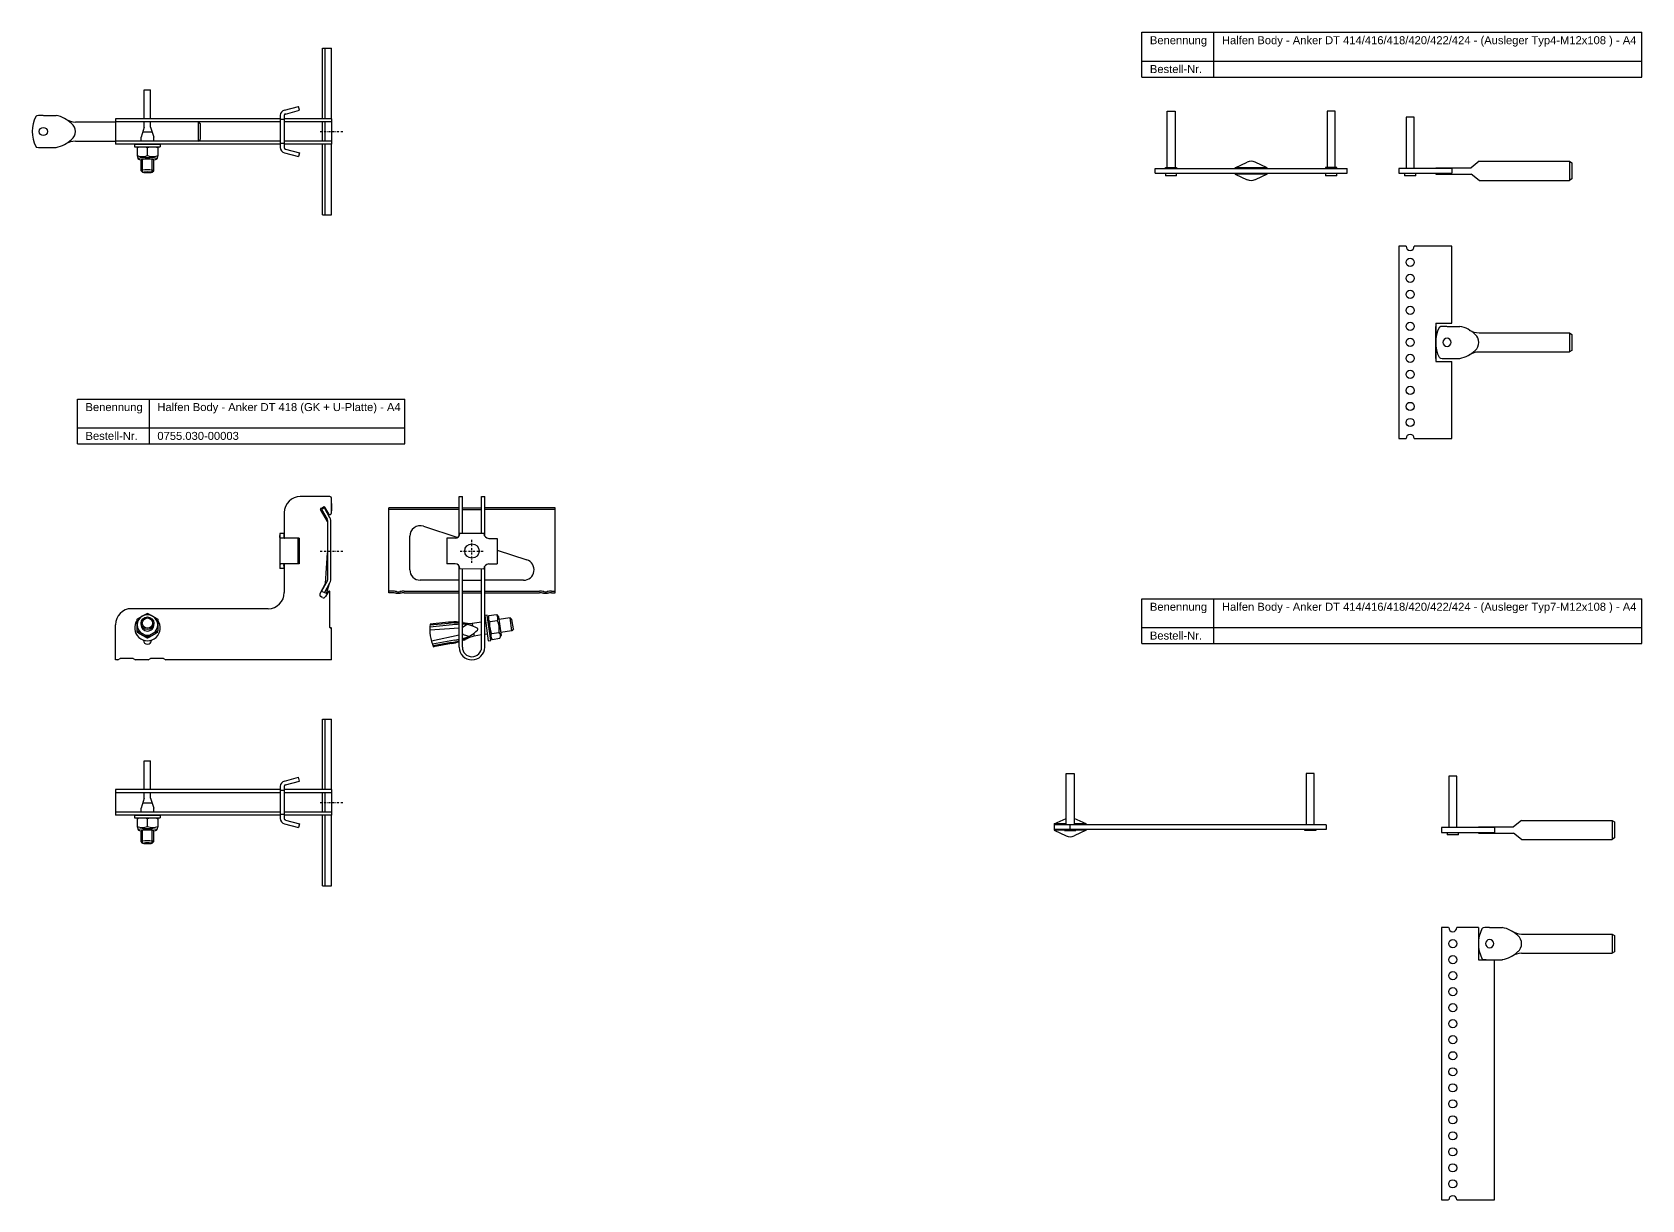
# Model space of a CAD drawing. Header units: millimetres. Extents: x -508 to 780, y -1202 to 170.
# Drawn here: x -263 to 743, y -1202 to -472 of the extents above; entities that cross this region are included whole.
import ezdxf

# ---------------------------------------------------------------- set-up
doc = ezdxf.new("R2010")
doc.units = ezdxf.units.MM
doc.header["$LTSCALE"] = 10
doc.linetypes.add('STRICHPUNKT2', pattern=[0.5, 0.25, -0.125, 0, -0.125])
doc.layers.add('HALFEN', color=2, linetype='Continuous')
doc.styles.add('ARIAL50', font='ARIAL.TTF', dxfattribs={"height": 5})

msp = doc.modelspace()

# ---------------------------------------------------------------- linework, layer by layer
at = {"layer": 'HALFEN'}
for p, q in [((430.4, -472.5), (742.7, -472.5)), ((430.4, -500.5), (430.4, -472.5)), ((475.4, -500.5), (475.4, -472.5)), ((742.7, -500.5), (742.7, -472.5)), ((-81.5, -526.5), (-81.5, -482.5)), ((-81.5, -482.5), (-75.8, -482.5)), ((-79.8, -526.5), (-79.8, -482.5)), ((-75.8, -526.5), (-75.8, -482.5)), ((430.4, -490.5), (742.7, -490.5)), ((430.4, -500.5), (742.7, -500.5)), ((-192.8, -508.5), (-188.8, -508.5)), ((-192.8, -526.5), (-192.8, -508.5)), ((-188.8, -526.5), (-188.8, -508.5)), ((-105.2, -521.2), (-96.4, -518.8)), ((-104.6, -523.6), (-95.8, -521.2)), ((-95.8, -521.2), (-96.4, -518.8)), ((446.1, -556.9), (446.1, -521.9)), ((446.1, -521.9), (451.1, -521.9)), ((451.1, -521.9), (451.1, -556.9)), ((551.1, -521.9), (546.1, -521.9)), ((546.1, -521.9), (546.1, -556.9)), ((551.1, -556.9), (551.1, -521.9)), ((-255.8, -524.5), (-247.8, -524.5)), ((-235.8, -528.5), (-210.8, -528.5)), ((-107.8, -526.5), (-210.8, -526.5)), ((-210.8, -526.5), (-210.8, -542.5)), ((-107.8, -528.5), (-210.8, -528.5)), ((-192.8, -531.8), (-194.8, -538)), ((-192.8, -531.8), (-192.8, -528.5)), ((-188.8, -531.8), (-188.8, -528.5)), ((-188.8, -531.8), (-186.8, -538)), ((-159.2, -528.5), (-159.2, -540.5)), ((-159.2, -528.5), (-157.8, -529.5)), ((-157.8, -529.5), (-157.8, -539.5)), ((-107.8, -524.5), (-107.8, -544.5)), ((-105.3, -527), (-107.8, -527)), ((-105.3, -524.5), (-105.3, -544.5)), ((-75.8, -526.5), (-105.3, -526.5)), ((-105.3, -526.5), (-105.3, -528.5)), ((-75.8, -528.5), (-105.3, -528.5)), ((-105.3, -528.5), (-105.3, -540.5)), ((-81.5, -540.5), (-81.5, -528.5)), ((-79.8, -540.5), (-79.8, -528.5)), ((-75.8, -526.5), (-75.8, -542.5)), ((595.5, -525.6), (595.5, -557.6)), ((600.5, -525.6), (595.5, -525.6)), ((600.5, -557.6), (600.5, -525.6)), ((-235.8, -540.5), (-210.8, -540.5)), ((-107.8, -540.5), (-210.8, -540.5)), ((-107.8, -542.5), (-210.8, -542.5)), ((-198.8, -542.5), (-182.8, -542.5)), ((-198.8, -542.5), (-198.8, -544.1)), ((-194.8, -540.5), (-194.8, -538)), ((-187.8, -535), (-193.8, -535)), ((-186.8, -540.5), (-186.8, -538)), ((-182.8, -542.5), (-182.8, -544.1)), ((-159.2, -540.5), (-157.8, -539.5)), ((-105.3, -542), (-107.8, -542)), ((-75.8, -540.5), (-105.3, -540.5)), ((-105.3, -540.5), (-105.3, -542.5)), ((-75.8, -542.5), (-105.3, -542.5)), ((-81.5, -586.5), (-81.5, -542.5)), ((-79.8, -586.5), (-79.8, -542.5)), ((-75.8, -586.5), (-75.8, -542.5)), ((-255.8, -544.5), (-247.8, -544.5)), ((-198.8, -544.1), (-182.8, -544.1)), ((-196.6, -544.1), (-197.3, -544.8)), ((-197.3, -544.8), (-197.3, -549.6)), ((-197.3, -549.6), (-196.6, -551.7)), ((-196.6, -544.1), (-185, -544.1)), ((-194.8, -559), (-194.8, -552.2)), ((-194.8, -559), (-194.8, -552.2)), ((-193.8, -560), (-193.8, -551.9)), ((-193.8, -560), (-193.8, -551.9)), ((-190.8, -549.6), (-190.8, -544.8)), ((-187.8, -560), (-187.8, -551.9)), ((-187.8, -560), (-187.8, -551.9)), ((-186.8, -559), (-186.8, -552.2)), ((-186.8, -559), (-186.8, -552.2)), ((-185, -544.1), (-184.3, -544.8)), ((-184.3, -549.6), (-185, -551.7)), ((-184.3, -544.8), (-184.3, -549.6)), ((-105.2, -547.9), (-96.4, -550.2)), ((-104.6, -545.5), (-95.8, -547.8)), ((-95.8, -547.8), (-96.4, -550.2)), ((-193.8, -560), (-194.8, -559)), ((-193.8, -560), (-194.8, -559)), ((-187.8, -560), (-186.8, -559)), ((-187.8, -560), (-186.8, -559)), ((438.6, -560.6), (438.6, -557.6)), ((438.6, -557.6), (558.6, -557.6)), ((438.6, -560.6), (558.6, -560.6)), ((445.1, -557.6), (445.1, -556.9)), ((445.1, -556.9), (452.1, -556.9)), ((445.1, -560.6), (445.1, -562.1)), ((452.1, -562.1), (445.1, -562.1)), ((452.1, -556.9), (452.1, -557.6)), ((452.1, -562.1), (452.1, -560.6)), ((488.6, -557.1), (496.1, -553.7)), ((488.6, -557.6), (488.6, -557.1)), ((508.6, -557.1), (488.6, -557.1)), ((488.6, -561.1), (488.6, -560.6)), ((508.6, -561.1), (488.6, -561.1)), ((488.6, -561.1), (496.1, -564.6)), ((508.6, -557.1), (501.1, -553.7)), ((508.6, -561.1), (501.1, -564.6)), ((508.6, -557.6), (508.6, -557.1)), ((508.6, -561.1), (508.6, -560.6)), ((552.1, -556.9), (545.1, -556.9)), ((545.1, -556.9), (545.1, -557.6)), ((545.1, -560.6), (545.1, -562.1)), ((552.1, -562.1), (545.1, -562.1)), ((552.1, -557.6), (552.1, -556.9)), ((552.1, -562.1), (552.1, -560.6)), ((558.6, -560.6), (558.6, -557.6)), ((624, -557.6), (591, -557.6)), ((591, -557.6), (591, -560.6)), ((591, -560.6), (624, -560.6)), ((594.5, -560.6), (594.5, -562.1)), ((601.5, -562.1), (594.5, -562.1)), ((601.5, -562.1), (601.5, -560.6)), ((614, -557.1), (636, -557.1)), ((614, -557.1), (614, -557.6)), ((614, -560.6), (614, -561.1)), ((614, -561.1), (636, -561.1)), ((624, -557.6), (624, -560.6)), ((641, -553.1), (636, -557.1)), ((641, -565.1), (636, -561.1)), ((641, -553.1), (697.6, -553.1)), ((697.6, -553.1), (697.6, -565.1)), ((697.6, -553.1), (699, -554.1)), ((699, -554.1), (699, -564.1)), ((641, -565.1), (697.6, -565.1)), ((699, -564.1), (697.6, -565.1)), ((-81.5, -586.5), (-75.8, -586.5)), ((595.4, -606.2), (591, -606.2)), ((591, -606.2), (591, -726.2)), ((624, -606.2), (600.5, -606.2)), ((624, -654.2), (624, -606.2)), ((614, -654.2), (614, -678.2)), ((614, -654.2), (624, -654.2)), ((614, -676.2), (614, -656.2)), ((621, -656.2), (629, -656.2)), ((641, -660.2), (697.6, -660.2)), ((697.6, -660.2), (697.6, -672.2)), ((697.6, -660.2), (699, -661.2)), ((699, -661.2), (699, -671.2)), ((641, -672.2), (697.6, -672.2)), ((699, -671.2), (697.6, -672.2)), ((614, -678.2), (624, -678.2)), ((621, -676.2), (629, -676.2)), ((624, -726.2), (624, -678.2)), ((-234.5, -701.6), (-30, -701.6)), ((-234.5, -729.6), (-234.5, -701.6)), ((-189.6, -729.6), (-189.6, -701.6)), ((-30, -729.6), (-30, -701.6)), ((-234.5, -719.6), (-30, -719.6)), ((-234.5, -729.6), (-30, -729.6)), ((591, -726.2), (595.4, -726.2)), ((600.5, -726.2), (624, -726.2)), ((-76.8, -762.5), (-95.3, -762.5)), ((-76.8, -762.5), (-95.3, -762.5)), ((-75.8, -766.8), (-75.8, -763.5)), ((-75.8, -772.7), (-75.8, -763.5)), ((3.9, -787.2), (3.9, -762.5)), ((3.9, -762.5), (5.9, -762.5)), ((5.9, -785.5), (5.9, -762.5)), ((17.9, -785.6), (17.9, -762.5)), ((17.9, -762.5), (19.9, -762.5)), ((19.9, -787.2), (19.9, -762.5)), ((-105.3, -772.5), (-105.3, -788.3)), ((-75.8, -766.8), (-75.8, -771.3)), ((-40.1, -822.6), (-40.1, -769.6)), ((3.9, -769.6), (-40.1, -769.6)), ((3.9, -770.6), (-40.1, -770.6)), ((5.9, -769.6), (17.9, -769.6)), ((5.9, -770.6), (17.9, -770.6)), ((63.9, -769.6), (19.9, -769.6)), ((63.9, -770.6), (19.9, -770.6)), ((63.9, -822.6), (63.9, -769.6)), ((-18.4, -781), (3.1, -788)), ((-108.1, -785.5), (-108.1, -807.5)), ((-105.6, -785.5), (-108.1, -785.5)), ((-96.1, -788.5), (-107.3, -788.5)), ((-105.6, -785.5), (-105.6, -787.5)), ((-96.8, -788.5), (-96.8, -804.5)), ((-96.1, -788.5), (-96.1, -804.5)), ((-26.9, -808.2), (-26.9, -787.2)), ((-3.8, -788.5), (-3.8, -804.5)), ((1.4, -788.5), (-3.8, -788.5)), ((19.4, -785.6), (4.4, -785.5)), ((22.4, -788.6), (27.6, -788.6)), ((27.6, -788.6), (27.6, -804.6)), ((27.6, -796), (46.2, -802)), ((-105.6, -807.5), (-108.1, -807.5)), ((-96.1, -804.5), (-107.3, -804.5)), ((-105.6, -805.5), (-105.6, -807.5)), ((-105.3, -804.8), (-105.3, -822.5)), ((1.4, -804.5), (-3.8, -804.5)), ((3.9, -856.5), (3.9, -805.9)), ((4.4, -807.5), (19.4, -807.6)), ((5.9, -856.5), (5.9, -807.5)), ((17.9, -856.5), (17.9, -807.6)), ((19.9, -856.5), (19.9, -805.9)), ((22.4, -804.6), (27.6, -804.6)), ((-76.8, -844.2), (-76.8, -822.1)), ((-37.9, -821.6), (-40.1, -821.6)), ((-37.9, -822.6), (-40.1, -822.6)), ((-30.4, -821.6), (3.9, -821.6)), ((-30.4, -822.6), (3.9, -822.6)), ((3.9, -814.7), (-20.4, -814.7)), ((5.9, -814.7), (17.9, -814.7)), ((5.9, -821.6), (9.4, -821.6)), ((5.9, -822.6), (17.9, -822.6)), ((9.4, -821.5), (14.4, -821.5)), ((14.4, -821.6), (17.9, -821.6)), ((44.2, -814.7), (19.9, -814.7)), ((19.9, -821.6), (54.1, -821.6)), ((19.9, -822.6), (54.1, -822.6)), ((61.6, -821.6), (63.9, -821.6)), ((61.6, -822.6), (63.9, -822.6)), ((-115.3, -832.5), (-200.8, -832.5)), ((430.4, -826.3), (742.7, -826.3)), ((430.4, -854.3), (430.4, -826.3)), ((475.4, -854.3), (475.4, -826.3)), ((742.7, -854.3), (742.7, -826.3)), ((-210.8, -864.5), (-210.8, -842.5)), ((-194.8, -842.4), (-194.8, -841.6)), ((-186.8, -842.4), (-186.8, -841.6)), ((-76.1, -844.5), (-76.5, -844.5)), ((-0.3, -842.6), (-14.3, -844)), ((-2.7, -841), (-14.1, -842.1)), ((-2.7, -841.7), (-14.1, -842.8)), ((8.9, -842.3), (5.9, -844.3)), ((8.9, -842.3), (5.9, -844.3)), ((8.9, -842.3), (5.9, -844.3)), ((8.9, -842.3), (5.9, -844.3)), ((7.9, -842.2), (8.9, -842.3)), ((7.9, -842.2), (8.9, -842.3)), ((7.9, -842.2), (8.9, -842.3)), ((7.9, -842.2), (8.9, -842.3)), ((17.9, -840.9), (12, -841.7)), ((12, -841.7), (12.3, -843.3)), ((12.2, -842.7), (12.3, -843.4)), ((21.5, -836.5), (19.9, -836.7)), ((19.9, -836.7), (22.1, -852.5)), ((20.4, -840.5), (19.9, -840.6)), ((23.7, -852.3), (21.5, -836.5)), ((21.7, -838.5), (23.4, -850)), ((22.5, -836.8), (21.8, -838.7)), ((22.5, -836.8), (27.3, -836.2)), ((23, -840.6), (27.8, -839.9)), ((27.3, -836.2), (28.5, -837.7)), ((28.5, -837.7), (30.1, -849.2)), ((35.8, -838.3), (28.7, -839.3)), ((36.9, -846.3), (35.8, -838.3)), ((36.9, -839.2), (35.8, -838.3)), ((37.8, -845.1), (36.9, -839.2)), ((430.4, -844.3), (742.7, -844.3)), ((-193.3, -852.2), (-193.3, -852.1)), ((-188.3, -852.2), (-188.3, -852.1)), ((-75.8, -864.5), (-75.8, -844.8)), ((3.9, -844.7), (-14.4, -845.9)), ((3.9, -849.1), (-13.4, -852.8)), ((1.1, -852.1), (-12.8, -854.6)), ((-1, -853.7), (-12.3, -855.8)), ((-0.9, -854.3), (-12.1, -856.4)), ((5.9, -848.1), (5.9, -848.6)), ((5.9, -848.1), (5.9, -848.6)), ((5.9, -848.6), (5.9, -848.6)), ((9.4, -849.7), (5.9, -848.6)), ((5.9, -848.6), (5.9, -848.6)), ((9.4, -849.7), (5.9, -848.6)), ((9.4, -849.7), (5.9, -848.6)), ((10, -849.8), (5.9, -848.6)), ((9, -850.2), (10, -849.8)), ((9, -850.2), (9.4, -850.1)), ((9, -850.2), (9.4, -850.1)), ((9, -850.2), (9.4, -850.1)), ((12.9, -847.9), (13, -848.6)), ((12.9, -848), (13.2, -849.6)), ((17.9, -848.9), (13.2, -849.6)), ((21.5, -848.4), (19.9, -848.7)), ((22.1, -852.5), (23.7, -852.3)), ((24.6, -851.7), (23.4, -850.1)), ((24.1, -848), (28.9, -847.3)), ((24.6, -851.7), (29.4, -851)), ((29.4, -851), (30.1, -849.2)), ((36.9, -846.3), (29.8, -847.3)), ((37.8, -845.1), (36.9, -846.3)), ((430.4, -854.3), (742.7, -854.3)), ((-209.3, -864.5), (-210.8, -864.5)), ((-209.3, -864.5), (-207.8, -863.7)), ((-199.8, -863.7), (-207.8, -863.7)), ((-199.8, -863.7), (-198.3, -864.5)), ((-190.3, -864.5), (-198.3, -864.5)), ((-190.3, -864.5), (-188.8, -863.7)), ((-180.8, -863.7), (-188.8, -863.7)), ((-180.8, -863.7), (-179.3, -864.5)), ((-75.8, -864.5), (-179.3, -864.5)), ((-81.5, -945.5), (-81.5, -901.5)), ((-81.5, -901.5), (-75.8, -901.5)), ((-79.8, -945.5), (-79.8, -901.5)), ((-75.8, -945.5), (-75.8, -901.5)), ((-192.8, -927.5), (-188.8, -927.5)), ((-192.8, -945.5), (-192.8, -927.5)), ((-188.8, -945.5), (-188.8, -927.5)), ((-107.8, -943.5), (-107.8, -963.5)), ((-105.3, -943.5), (-105.3, -963.5)), ((-105.2, -940.2), (-96.4, -937.8)), ((-104.6, -942.6), (-95.8, -940.2)), ((-95.8, -940.2), (-96.4, -937.8)), ((383.1, -967.4), (383.1, -935.4)), ((383.1, -935.4), (388.1, -935.4)), ((388.1, -935.4), (388.1, -967.4)), ((538.1, -935.4), (533.1, -935.4)), ((533.1, -935.4), (533.1, -967.4)), ((538.1, -967.4), (538.1, -935.4)), ((622.1, -937.2), (622.1, -969.2)), ((627.1, -937.2), (622.1, -937.2)), ((627.1, -969.2), (627.1, -937.2)), ((-107.8, -945.5), (-210.8, -945.5)), ((-210.8, -945.5), (-210.8, -961.5)), ((-107.8, -947.5), (-210.8, -947.5)), ((-192.8, -950.8), (-194.8, -957)), ((-187.8, -954), (-193.8, -954)), ((-192.8, -950.8), (-192.8, -947.5)), ((-188.8, -950.8), (-188.8, -947.5)), ((-188.8, -950.8), (-186.8, -957)), ((-105.3, -946), (-107.8, -946)), ((-75.8, -945.5), (-105.3, -945.5)), ((-105.3, -945.5), (-105.3, -947.5)), ((-75.8, -947.5), (-105.3, -947.5)), ((-105.3, -947.5), (-105.3, -959.5)), ((-81.5, -959.5), (-81.5, -947.5)), ((-79.8, -959.5), (-79.8, -947.5)), ((-75.8, -945.5), (-75.8, -961.5)), ((-107.8, -959.5), (-210.8, -959.5)), ((-107.8, -961.5), (-210.8, -961.5)), ((-198.8, -961.5), (-182.8, -961.5)), ((-198.8, -961.5), (-198.8, -963.1)), ((-198.8, -963.1), (-182.8, -963.1)), ((-196.6, -963.1), (-197.3, -963.9)), ((-197.3, -963.9), (-197.3, -968.6)), ((-196.6, -963.1), (-185, -963.1)), ((-194.8, -959.5), (-194.8, -957)), ((-190.8, -968.6), (-190.8, -963.9)), ((-186.8, -959.5), (-186.8, -957)), ((-185, -963.1), (-184.3, -963.9)), ((-184.3, -963.9), (-184.3, -968.6)), ((-182.8, -961.5), (-182.8, -963.1)), ((-105.3, -961), (-107.8, -961)), ((-75.8, -959.5), (-105.3, -959.5)), ((-105.3, -959.5), (-105.3, -961.5)), ((-75.8, -961.5), (-105.3, -961.5)), ((-104.6, -964.5), (-95.8, -966.8)), ((-81.5, -1005.5), (-81.5, -961.5)), ((-79.8, -1005.5), (-79.8, -961.5)), ((-75.8, -1005.5), (-75.8, -961.5)), ((375.6, -966.9), (383.1, -963.5)), ((395.6, -966.9), (388.1, -963.5)), ((667.6, -964.7), (662.6, -968.7)), ((667.6, -964.7), (724.2, -964.7)), ((724.2, -964.7), (724.2, -976.7)), ((724.2, -964.7), (725.6, -965.7)), ((-197.3, -968.6), (-196.6, -970.7)), ((-194.8, -978), (-194.8, -971.2)), ((-194.8, -978), (-194.8, -971.2)), ((-193.8, -979), (-193.8, -970.9)), ((-193.8, -979), (-193.8, -970.9)), ((-187.8, -979), (-187.8, -970.9)), ((-187.8, -979), (-187.8, -970.9)), ((-186.8, -978), (-186.8, -971.2)), ((-186.8, -978), (-186.8, -971.2)), ((-184.3, -968.6), (-185, -970.7)), ((-105.2, -966.9), (-96.4, -969.2)), ((-95.8, -966.8), (-96.4, -969.2)), ((383.1, -966.9), (375.6, -966.9)), ((375.6, -966.9), (375.6, -967.4)), ((545.6, -967.4), (375.6, -967.4)), ((375.6, -967.4), (375.6, -970.4)), ((545.6, -970.4), (375.6, -970.4)), ((375.6, -970.4), (375.6, -970.9)), ((382.1, -970.9), (375.6, -970.9)), ((375.6, -970.9), (383.1, -974.4)), ((382.1, -970.4), (382.1, -971.1)), ((382.1, -971.1), (389.1, -971.1)), ((385.6, -970.4), (385.6, -967.4)), ((395.6, -966.9), (388.1, -966.9)), ((395.6, -970.9), (388.1, -974.4)), ((389.1, -971.1), (389.1, -970.4)), ((395.6, -970.9), (389.1, -970.9)), ((395.6, -966.9), (395.6, -967.4)), ((395.6, -970.4), (395.6, -970.9)), ((532.1, -971.1), (532.1, -970.4)), ((539.1, -971.1), (532.1, -971.1)), ((539.1, -970.4), (539.1, -971.1)), ((545.6, -967.4), (545.6, -970.4)), ((650.6, -969.2), (617.6, -969.2)), ((617.6, -969.2), (617.6, -972.2)), ((617.6, -972.2), (650.6, -972.2)), ((621.1, -972.2), (621.1, -973.7)), ((628.1, -973.7), (621.1, -973.7)), ((628.1, -973.7), (628.1, -972.2)), ((640.6, -968.7), (662.6, -968.7)), ((640.6, -968.7), (640.6, -969.2)), ((640.6, -972.2), (640.6, -972.7)), ((640.6, -972.7), (662.6, -972.7)), ((650.6, -969.2), (650.6, -972.2)), ((667.6, -976.7), (662.6, -972.7)), ((725.6, -965.7), (725.6, -975.7)), ((-193.8, -979), (-194.8, -978)), ((-193.8, -979), (-194.8, -978)), ((-187.8, -979), (-186.8, -978)), ((-187.8, -979), (-186.8, -978)), ((667.6, -976.7), (724.2, -976.7)), ((725.6, -975.7), (724.2, -976.7)), ((-81.5, -1005.5), (-75.8, -1005.5)), ((622, -1031.7), (617.6, -1031.7)), ((617.6, -1031.7), (617.6, -1201.7)), ((640.6, -1031.7), (627.1, -1031.7)), ((640.6, -1031.7), (640.6, -1051.7)), ((647.6, -1031.7), (655.6, -1031.7)), ((667.6, -1035.7), (724.2, -1035.7)), ((724.2, -1035.7), (724.2, -1047.7)), ((724.2, -1035.7), (725.6, -1036.7)), ((725.6, -1036.7), (725.6, -1046.7)), ((640.6, -1051.7), (650.6, -1051.7)), ((647.6, -1051.7), (655.6, -1051.7)), ((650.6, -1201.7), (650.6, -1051.7)), ((667.6, -1047.7), (724.2, -1047.7)), ((725.6, -1046.7), (724.2, -1047.7)), ((617.6, -1201.7), (622, -1201.7)), ((627.1, -1201.7), (650.6, -1201.7))]:
    msp.add_line(p, q, dxfattribs=at)
at = {"layer": 'HALFEN', "color": 1, "linetype": 'STRICHPUNKT2', "ltscale": 0.5}
for p, q in [((-83, -534.5), (-68.5, -534.5)), ((11.9, -803.8), (11.9, -789.3)), ((-83, -796.5), (-68.5, -796.5)), ((4.6, -796.5), (19.1, -796.5)), ((-83, -953.5), (-68.5, -953.5))]:
    msp.add_line(p, q, dxfattribs=at)
at = {"layer": 'HALFEN', "extrusion": (0, 1, 0)}
for p, q in [((-78.3, -778.1), (-82.6, -770.6)), ((-82.5, -769.9), (-80.7, -768.9)), ((-80.3, -769.6), (-82.1, -770.6)), ((-82.1, -770.6), (-78.5, -776.7)), ((-76.8, -775.7), (-80.3, -769.6)), ((-80.1, -769.1), (-77.7, -773.2)), ((-78.3, -777.4), (-78.3, -814.7)), ((-76.3, -814.7), (-76.3, -777.4)), ((-79.5, -816.8), (-78.3, -797.7)), ((-83, -823), (-79.5, -816.8)), ((-78.5, -815.4), (-82.1, -821.6)), ((-82.1, -821.6), (-80.3, -822.5)), ((-80.3, -822.6), (-76.8, -816.4)), ((-80.3, -822.6), (-80.3, -822.5)), ((-80, -822.7), (-80.3, -822.6)), ((-78.9, -823.1), (-80, -822.7)), ((-77.7, -821.8), (-79.6, -825)), ((-78.9, -823.1), (-77, -816.8)), ((-81.6, -825.5), (-82.5, -825)), ((-197.2, -847.1), (-197.2, -846.4)), ((-190.8, -850.8), (-190.8, -850)), ((-184.4, -847.1), (-184.4, -846.4))]:
    msp.add_line(p, q, dxfattribs=at)
at = {"layer": 'HALFEN'}
for centre, radius in [((-255.8, -534.5), 2.55), ((598, -616.2), 2.55), ((598, -626.2), 2.55), ((598, -636.2), 2.55), ((598, -646.2), 2.55), ((598, -656.2), 2.55), ((598, -666.2), 2.55), ((598, -676.2), 2.55), ((598, -686.2), 2.55), ((598, -696.2), 2.55), ((598, -706.2), 2.55), ((598, -716.2), 2.55), ((11.9, -796.5), 4.5), ((624.6, -1041.7), 2.55), ((624.6, -1051.7), 2.55), ((624.6, -1061.7), 2.55), ((624.6, -1071.7), 2.55), ((624.6, -1081.7), 2.55), ((624.6, -1091.7), 2.55), ((624.6, -1101.7), 2.55), ((624.6, -1111.7), 2.55), ((624.6, -1121.7), 2.55), ((624.6, -1131.7), 2.55), ((624.6, -1141.7), 2.55), ((624.6, -1151.7), 2.55), ((624.6, -1161.7), 2.55), ((624.6, -1171.7), 2.55), ((624.6, -1181.7), 2.55), ((624.6, -1191.7), 2.55)]:
    msp.add_circle(centre, radius, dxfattribs=at)
for centre, radius, start, end in [((-104.3, -524.5), 3.5, 105, 180), ((-242.2, -534.5), 20.6, 153.1067, 206.8933), ((-259.7, -525.7), 1, 95.7195, 153.1067), ((-256.5, -557.9), 33.4, 88.8707, 95.7195), ((-251.3, -542.9), 18.7, 45.6889, 79.3414), ((-235.1, -515), 13.6, 240.0954, 267.0505), ((-242.2, -534.5), 6.43, 308.925, 51.075), ((-104.3, -524.5), 1, 105, 180), ((-251.3, -526.1), 18.7, 280.6586, 314.3111), ((-235.1, -554.1), 13.6, 92.9495, 119.9046), ((-259.7, -543.4), 1, 206.8933, 264.2805), ((-256.5, -511.1), 33.4, 264.2805, 271.1293), ((-194, -553.6), 9.37, 69.7054, 110.2946), ((-194, -540.8), 9.37, 249.7054, 290.2946), ((-187.5, -553.6), 9.37, 69.7054, 110.2946), ((-187.5, -540.8), 9.37, 249.7054, 290.2946), ((-104.3, -544.5), 3.5, 180, 255), ((-104.3, -544.5), 1, 180, 255), ((448.6, -559.1), 6, 114.6243, 114.73), ((448.6, -559.1), 6, 65.27, 65.3757), ((498.6, -559.1), 6, 65.27, 114.73), ((548.6, -559.1), 6, 114.6243, 114.73), ((548.6, -559.1), 6, 65.27, 65.3757), ((498.6, -559.1), 6, 245.27, 294.73), ((598, -606.2), 2.55, 180, 0), ((634.5, -666.2), 20.6, 153.1067, 206.8933), ((617.1, -657.4), 1, 95.7195, 153.1067), ((620.3, -689.6), 33.4, 88.8707, 95.7195), ((625.5, -674.6), 18.7, 45.6889, 79.3414), ((641.7, -646.7), 13.6, 240.0954, 267.0505), ((634.5, -666.2), 6.43, 308.925, 51.075), ((621, -666.2), 2.55, 90, 270), ((621, -666.2), 2.55, 270, 90), ((625.5, -657.8), 18.7, 280.6586, 314.3111), ((641.7, -685.8), 13.6, 92.9495, 119.9046), ((617.1, -675.1), 1, 206.8933, 264.2805), ((620.3, -642.9), 33.4, 264.2805, 271.1293), ((598, -726.2), 2.55, 0, 180), ((-95.3, -772.5), 10, 90, 180), ((-76.8, -763.5), 1, 0, 90), ((-82.2, -770.3), 0.5, 120, 210), ((-80.5, -769.3), 0.5, 30, 120), ((-76.8, -772.7), 1, 210, 0), ((-79.8, -777.4), 1.5, 0, 30), ((-79.8, -777.4), 3.5, 360, 30), ((-20.4, -787.2), 6.5, 72, 180), ((1.4, -785.5), 3, 269.9556, 359.9556), ((22.4, -785.6), 3, 179.9556, 269.9556), ((44.2, -808.2), 6.5, 270, 72), ((-20.4, -808.2), 6.5, 180, 270), ((1.4, -807.5), 3, 359.9556, 89.9556), ((22.4, -807.6), 3, 89.9556, 179.9556), ((-115.3, -822.5), 10, 270, 0), ((-81.7, -823.7), 1.5, 150, 240), ((-79.8, -814.7), 1.5, 330, 360), ((-77.3, -822.1), 0.5, 0, 150), ((-79.8, -814.7), 3.5, 330, 0), ((-37.9, -837.6), 16, 80.3664, 90), ((-37.9, -837.6), 15, 80.3664, 90), ((-34.1, -815.5), 7.41, 260.3664, 279.6336), ((-34.1, -815.5), 6.41, 260.3664, 279.6336), ((-30.4, -837.6), 16, 90, 99.6336), ((-30.4, -837.6), 15, 90, 99.6336), ((54.1, -837.6), 16, 80.3664, 90), ((54.1, -837.6), 15, 80.3664, 90), ((57.9, -815.5), 7.41, 260.3664, 279.6336), ((57.9, -815.5), 6.41, 260.3664, 279.6336), ((61.6, -837.6), 16, 90, 99.6336), ((61.6, -837.6), 15, 90, 99.6336), ((-200.8, -842.5), 10, 90, 180), ((-80.8, -824.2), 1.5, 240, 330), ((-190.8, -844.5), 8, 143.1301, 36.8699), ((-76.5, -844.2), 0.3, 180, 270), ((-76.1, -844.8), 0.3, 0, 90), ((12.4, -845.7), 26.8, 172.244, 203.6435), ((1.3, -883.1), 42.3, 86.4717, 95.4416), ((1.4, -872.1), 30.7, 85.4346, 97.6558), ((5.7, -885.9), 43.7, 92.4413, 97.9226), ((1.3, -883.1), 42.3, 83.0774, 83.7516), ((1.3, -883.1), 42.3, 83.0774, 83.7516), ((1.4, -872.1), 30.7, 63.4458, 81.6714), ((5.7, -885.9), 43.7, 87.1517, 89.8178), ((5.7, -885.9), 43.7, 87.1517, 89.8178), ((5.7, -885.9), 43.7, 87.1517, 89.8178), ((5.7, -885.9), 43.7, 87.1517, 89.8178), ((11.1, -821.2), 20.5, 256.6731, 272.6165), ((25.5, -838.3), 3.32, 162.4385, 222.4385), ((35.3, -842.6), 12.4, 170.383, 205.617), ((24.8, -838.4), 3.32, 333.5615, 33.5615), ((16.6, -845.2), 12.4, 350.383, 25.617), ((-190.8, -852.2), 2.5, 180, 0), ((-5.4, -823.3), 30.7, 278.3442, 287.6377), ((-8.6, -812.7), 42.3, 280.5584, 287.1881), ((-5.1, -808.9), 43.7, 278.0774, 281.8386), ((-5.4, -823.3), 30.7, 291.6077, 312.5542), ((-5.1, -808.9), 43.7, 284.5326, 288.8483), ((-5.1, -808.9), 43.7, 284.5326, 288.8483), ((-5.1, -808.9), 43.7, 284.5326, 288.8483), ((-5.1, -808.9), 43.7, 284.5326, 288.8483), ((-8.6, -812.7), 42.3, 290.0479, 292.9226), ((-8.6, -812.7), 42.3, 290.0479, 292.9226), ((-8.6, -812.7), 42.3, 290.0479, 292.9226), ((-8.6, -812.7), 42.3, 290.0479, 292.9226), ((17.9, -869.6), 20.5, 103.3835, 119.3269), ((15, -845.2), 0.594, 357.9353, 73.2654), ((15, -845.2), 0.594, 357.9353, 73.2654), ((15, -845.4), 0.594, 302.7346, 18.0647), ((15, -845.4), 0.594, 302.7346, 18.0647), ((27, -849.5), 3.32, 153.5615, 213.5615), ((26.4, -849.6), 3.32, 342.4385, 42.4385), ((11.9, -856.5), 8, 180, 360), ((11.9, -856.5), 6, 180, 0), ((-104.3, -943.5), 3.5, 105, 180), ((-104.3, -943.5), 1, 105, 180), ((-194, -972.6), 9.37, 69.7054, 110.2946), ((-187.5, -972.6), 9.37, 69.7054, 110.2946), ((-104.3, -963.5), 3.5, 180, 255), ((-104.3, -963.5), 1, 180, 255), ((385.6, -968.9), 6, 114.6243, 114.73), ((385.6, -968.9), 6, 65.27, 65.3757), ((-194, -959.8), 9.37, 249.7054, 290.2946), ((-187.5, -959.8), 9.37, 249.7054, 290.2946), ((385.6, -968.9), 6, 245.27, 294.73), ((624.6, -1031.7), 2.55, 180, 0), ((661.2, -1041.7), 20.6, 153.1067, 206.8933), ((643.7, -1032.8), 1, 95.7195, 153.1067), ((646.9, -1065), 33.4, 88.8707, 95.7195), ((652.1, -1050), 18.7, 45.6889, 79.3414), ((668.3, -1022.1), 13.6, 240.0954, 267.0505), ((647.6, -1041.7), 2.55, 90, 270), ((647.6, -1041.7), 2.55, 270, 90), ((661.2, -1041.7), 6.43, 308.925, 51.075), ((643.7, -1050.5), 1, 206.8933, 264.2805), ((646.9, -1018.3), 33.4, 264.2805, 271.1293), ((652.1, -1033.3), 18.7, 280.6586, 314.3111), ((668.3, -1061.2), 13.6, 92.9495, 119.9046), ((624.6, -1201.7), 2.55, 0, 180)]:
    msp.add_arc(centre, radius, start, end, dxfattribs=at)
for centre, major_axis, ratio, start_param, end_param in [((-190.8, -551.7), (-5.8, 0), 0.139173, 2.331809, 7.092969), ((-190.8, -552.3), (4, 0), 0.139033, 0.050629, 3.096659), ((-190.8, -559), (-4, 0), 0.139173, 3.158116, 6.266662), ((-190.8, -559), (-4, 0), 0.139173, 3.158116, 6.266662), ((-190.8, -842.6), (-6.4, 0), 0.992546, -1.047198, 0), ((-190.8, -842.6), (6.4, 0), 0.992546, 3.141593, 4.18879), ((-190.8, -842.5), (4, 0), 0.992546, 3.123186, 4.712389), ((-190.8, -842.6), (6.4, 0), 0.992546, 1.047198, 2.094395), ((-190.8, -842.5), (-4, 0), 0.992546, 1.570796, 3.16), ((-190.8, -842.6), (6.4, 0), 0.992546, 0, 1.047198), ((-190.8, -842.6), (-6.4, 0), 0.992546, 2.094395, 3.141593), ((-190.8, -842.6), (-6.4, 0), 0.992546, 1.047198, 2.094395), ((-190.8, -970.7), (-5.8, 0), 0.139173, 2.331809, 7.092969), ((-190.8, -971.3), (4, 0), 0.139033, 0.050629, 3.096659), ((-190.8, -978), (-4, 0), 0.139173, 3.158116, 6.266662), ((-190.8, -978), (-4, 0), 0.139173, 3.158116, 6.266662)]:
    msp.add_ellipse(centre, major_axis=major_axis, ratio=ratio, start_param=start_param, end_param=end_param, dxfattribs=at)
for centre, major_axis, ratio in [((-190.8, -560), (-3, 0), 0.139173), ((-190.8, -560), (-3, 0), 0.139173), ((-190.8, -841.6), (4, 0), 0.992546), ((-190.8, -841.5), (3.2, 0), 0.992546), ((-190.8, -979), (-3, 0), 0.139173), ((-190.8, -979), (-3, 0), 0.139173)]:
    msp.add_ellipse(centre, major_axis=major_axis, ratio=ratio, dxfattribs=at)
for points, knots in [([(-107.3, -788.5), (-107.4, -788.5), (-107.5, -788.5), (-107.7, -788.5), (-107.8, -788.4), (-107.9, -788.3), (-108, -788.2), (-108, -788), (-108.1, -787.9), (-108.1, -787.6), (-108.1, -787.5), (-108.1, -787.2), (-108.1, -787), (-108.1, -786.9)], [12.939429, 12.939429, 12.939429, 12.939429, 13.450896, 13.450896, 13.981749, 13.981749, 14.512603, 14.512603, 15.043457, 15.043457, 15.58114, 15.58114, 16.065881, 16.065881, 16.065881, 16.065881]), ([(-105.6, -787.7), (-105.6, -787.8), (-105.6, -787.8), (-105.6, -788), (-105.5, -788), (-105.5, -788.2), (-105.4, -788.2), (-105.3, -788.3), (-105.3, -788.3), (-105.3, -788.3)], [4.1764157, 4.1764157, 4.1764157, 4.1764157, 4.4061223, 4.4061223, 4.6848401, 4.6848401, 4.9635579, 4.9635579, 5.0545355, 5.0545355, 5.0545355, 5.0545355]), ([(-105.3, -788.3), (-105.3, -788.3), (-105.2, -788.4), (-105.1, -788.4), (-105, -788.5), (-105, -788.5)], [2.958333, 2.958333, 2.958333, 2.958333, 3.2000176, 3.2000176, 3.5438255, 3.5438255, 3.5438255, 3.5438255]), ([(-104.6, -788.5), (-104.7, -788.5), (-104.9, -788.5), (-105, -788.5), (-105, -788.5), (-105, -788.5)], [0, 0, 0, 0, 0.6724021, 0.6724021, 0.712352, 0.712352, 0.712352, 0.712352]), ([(-107.3, -804.5), (-107.4, -804.6), (-107.5, -804.6), (-107.7, -804.6), (-107.8, -804.7), (-107.9, -804.8), (-108, -804.9), (-108, -805.1), (-108.1, -805.2), (-108.1, -805.5), (-108.1, -805.6), (-108.1, -805.9), (-108.1, -806.1), (-108.1, -806.2)], [12.939429, 12.939429, 12.939429, 12.939429, 13.450896, 13.450896, 13.981749, 13.981749, 14.512603, 14.512603, 15.043457, 15.043457, 15.58114, 15.58114, 16.065881, 16.065881, 16.065881, 16.065881]), ([(-105.6, -805.4), (-105.6, -805.3), (-105.6, -805.3), (-105.6, -805.1), (-105.5, -805.1), (-105.5, -804.9), (-105.4, -804.9), (-105.3, -804.8), (-105.3, -804.8), (-105.3, -804.8)], [4.1764157, 4.1764157, 4.1764157, 4.1764157, 4.4061223, 4.4061223, 4.6848401, 4.6848401, 4.9635579, 4.9635579, 5.0545355, 5.0545355, 5.0545355, 5.0545355]), ([(-105.3, -804.8), (-105.3, -804.8), (-105.2, -804.7), (-105.1, -804.7), (-105, -804.6), (-105, -804.6)], [2.958333, 2.958333, 2.958333, 2.958333, 3.2000176, 3.2000176, 3.5438255, 3.5438255, 3.5438255, 3.5438255]), ([(-104.6, -804.5), (-104.7, -804.5), (-104.9, -804.6), (-105, -804.6), (-105, -804.6), (-105, -804.6)], [0, 0, 0, 0, 0.6724021, 0.6724021, 0.712352, 0.712352, 0.712352, 0.712352])]:
    msp.add_open_spline(points, degree=3, knots=knots, dxfattribs=at)
for points in [[(-105.6, -787.5), (-105.6, -787.6), (-105.6, -787.7), (-105.6, -787.7)], [(-105.6, -805.5), (-105.6, -805.5), (-105.6, -805.4), (-105.6, -805.4)]]:
    msp.add_open_spline(points, degree=3, dxfattribs=at)
for points, weights in [([(-197.2, -839), (-195.5, -838), (-194, -837.1)], [1.10687800441, 1.09201433874, 1]), ([(-197.2, -842.6), (-197.2, -840.9), (-197.2, -839)], [1, 1.09201433874, 1.10687800441]), ([(-197.2, -846.4), (-197.2, -844.3), (-197.2, -842.6)], [1.10687800441, 1.09201433874, 1]), ([(-194, -837.1), (-192.5, -836.3), (-190.8, -835.4)], [1, 1.09201433874, 1.10687800441]), ([(-190.8, -835.4), (-189.1, -836.3), (-187.6, -837.1)], [1.10687800441, 1.09201433874, 1]), ([(-187.6, -837.1), (-186.1, -838), (-184.4, -839)], [1, 1.09201433874, 1.10687800441]), ([(-184.4, -839), (-184.4, -840.9), (-184.4, -842.6)], [1.10687800441, 1.09201433874, 1]), ([(-184.4, -842.6), (-184.4, -844.3), (-184.4, -846.4)], [1, 1.09201433874, 1.10687800441]), ([(-194, -848.1), (-195.5, -847.3), (-197.2, -846.4)], [1, 1.09201433874, 1.10687800441]), ([(-197.2, -847.1), (-195.5, -848.2), (-194, -849)], [1.10687800441, 1.09201433874, 1]), ([(-190.8, -850), (-192.5, -849), (-194, -848.1)], [1.10687800441, 1.09201433874, 1]), ([(-194, -849), (-192.5, -849.9), (-190.8, -850.8)], [1, 1.09201433874, 1.10687800441]), ([(-187.6, -848.1), (-189.1, -849), (-190.8, -850)], [1, 1.09201433874, 1.10687800441]), ([(-190.8, -850.8), (-189.1, -849.9), (-187.6, -849)], [1.10687800441, 1.09201433874, 1]), ([(-184.4, -846.4), (-186.1, -847.3), (-187.6, -848.1)], [1.10687800441, 1.09201433874, 1]), ([(-187.6, -849), (-186.1, -848.2), (-184.4, -847.1)], [1, 1.09201433874, 1.10687800441])]:
    msp.add_rational_spline(points, weights, degree=2, dxfattribs=at)

# ---------------------------------------------------------------- texts
at = {"layer": 'HALFEN', "style": 'ARIAL50'}
for s, p in [('Benennung', (435.4, -480)), ('Halfen Body - Anker DT 414/416/418/420/422/424 - (Ausleger Typ4-M12x108 ) - A4', (480.4, -480)), ('Bestell-Nr.', (435.4, -498)), ('Benennung', (-229.5, -709.1)), ('Halfen Body - Anker DT 418 (GK + U-Platte) - A4', (-184.6, -709.1)), ('Bestell-Nr.', (-229.5, -727.1)), ('0755.030-00003', (-184.6, -727.1)), ('Benennung', (435.4, -833.8)), ('Halfen Body - Anker DT 414/416/418/420/422/424 - (Ausleger Typ7-M12x108 ) - A4', (480.4, -833.8)), ('Bestell-Nr.', (435.4, -851.8))]:
    msp.add_text(s, height=5, dxfattribs=at).set_placement(p)

doc.saveas('drawing.dxf')
